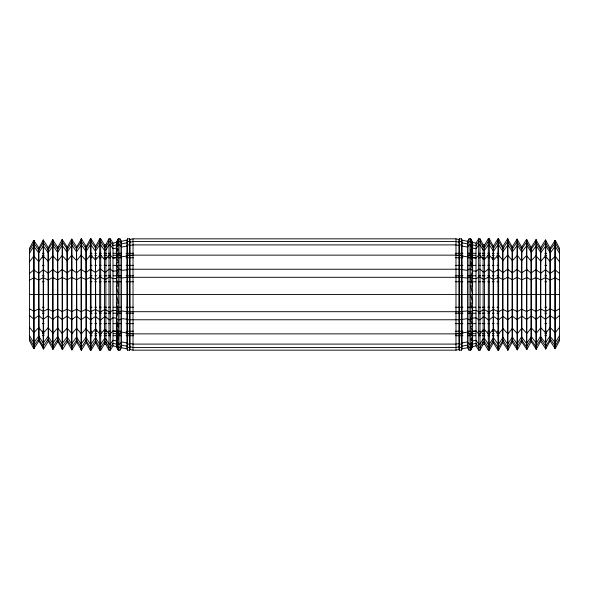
<?xml version="1.0" encoding="UTF-8"?>
<svg xmlns="http://www.w3.org/2000/svg" width="589" height="589" viewBox="0 0 589 589"><rect width="100%" height="100%" fill="white"/><g stroke="black" fill="none" stroke-linecap="round" stroke-linejoin="round"><path stroke-width="0.88" d="M559.55 261.884L555.243 256.208L549.92 261.45L545.421 255.994L540.82 261.251L535.961 255.781L530.998 261.03L526.5 255.574L521.53 260.824L517.4 255.376L512.43 260.625L507.578 255.155L502.969 260.412L498.618 255.14L497.948 255.14L493.508 260.205L489.319 255.14L488.303 255.14L484.519 259.454L483.127 259.241L480.013 255.14L478.658 255.14L476.008 258.166L472.614 257.658L470.707 255.14L469.013 255.14L467.489 256.878L462.107 256.068L461.408 255.14L459.368 255.14L458.971 255.597L455.982 255.14L133.018 255.14L130.029 255.597L129.632 255.14L127.592 255.14L126.893 256.068L121.511 256.878L119.987 255.14L118.293 255.14L116.386 252.35L117.439 248.212M471.561 340.788L472.614 336.65L470.707 333.86L469.013 333.86L467.489 332.122L462.107 332.932L461.408 333.86L459.368 333.86L458.971 333.403L455.982 333.86L133.018 333.86L130.029 333.403L129.632 333.86L127.592 333.86L126.893 332.932L121.511 332.122L119.987 333.86L118.293 333.86L116.386 331.342L112.992 330.834L110.342 333.86L108.987 333.86L105.873 329.759L104.481 329.546L100.697 333.86L99.681 333.86L95.492 328.795L91.052 333.86L90.382 333.86L86.031 328.588L81.422 333.845L76.57 328.375L71.961 333.632L67.109 328.169L62.139 333.418L57.641 327.963L53.039 333.219L48.18 327.749L43.218 332.999L38.719 327.543L33.757 332.792L29.45 327.116M112.992 243.117L112.992 345.883L110.342 350.161L108.987 350.161L105.873 344.359L105.873 244.641L108.987 238.839L110.342 238.839L112.992 243.117L116.386 242.396L118.293 238.839L119.987 238.839L121.511 241.299L121.511 347.701L119.987 350.161L118.293 350.161L116.386 346.604L116.386 242.396L118.293 239.524L116.386 244.943L112.992 245.635L110.342 241.564L108.987 241.564L105.873 247.078L104.481 247.365L100.697 241.564L99.681 241.564L95.852 248.359L91.052 241.564L90.382 241.564L86.031 248.654L81.422 241.586L76.57 248.933L71.6 241.873L67.47 249.206L62.5 242.145L57.641 249.493L52.679 242.44L48.18 249.78L43.218 242.72L38.719 250.06L33.757 242.999L29.45 250.634M476.008 345.883L476.008 243.117L478.658 238.839L480.013 238.839L483.127 244.641L483.127 344.359L480.013 350.161L478.658 350.161L476.008 345.883L472.614 346.604L470.707 350.161L469.013 350.161L467.489 347.701L467.489 241.299L469.013 238.839L470.707 238.839L472.614 242.396L472.614 346.604L470.707 349.476L472.614 344.057L476.008 343.365L478.658 347.436L480.013 347.436L483.127 341.922L484.519 341.635L488.303 347.436L489.319 347.436L493.148 340.641L497.948 347.436L498.618 347.436L502.969 340.346L507.578 347.414L512.43 340.067L517.039 347.135L521.53 339.794L526.5 346.855L530.998 339.514L535.961 346.575L540.82 339.22L545.782 346.28L550.281 338.94L555.243 346.001L559.55 338.366M559.55 250.634L555.243 242.999L549.92 250.045L545.421 242.712L540.82 249.78L535.961 242.425L530.998 249.486L526.5 242.145L521.53 249.206L517.039 241.865L512.43 248.933L507.578 241.586L502.969 248.654L498.618 241.564L497.948 241.564L493.508 248.374L489.319 241.564L488.303 241.564L484.519 247.365L483.127 247.078L480.013 241.564L478.658 241.564L476.008 245.635L472.614 244.943L470.707 241.564L469.013 241.564L467.489 243.905L462.107 242.808L461.408 241.564L459.368 241.564L458.971 242.175L455.982 241.564L133.018 241.564L130.029 242.175L129.632 241.564L127.592 241.564L126.893 242.808L121.511 243.905L119.987 241.564L118.293 241.564L116.386 243.036L118.293 238.839L118.293 350.161L116.386 345.964L117.653 346.943M29.45 338.366L33.757 346.001L38.719 338.94L43.218 346.28L48.18 339.22L53.039 346.575L57.641 339.507L62.139 346.84L67.109 339.787L71.961 347.135L76.57 340.067L81.422 347.414L86.031 340.346L90.382 347.436L91.052 347.436L95.492 340.626L99.681 347.436L100.697 347.436L104.481 341.635L105.873 341.922L108.987 347.436L110.342 347.436L112.992 343.365L116.386 344.057L118.293 347.436L119.987 347.436L121.511 345.095L126.893 346.192L127.592 347.436L129.632 347.436L130.029 346.825L133.018 347.436L455.982 347.436L458.971 346.825L459.368 347.436L461.408 347.436L462.107 346.192L467.489 345.095L469.013 347.436L470.707 347.436L472.614 345.964L470.707 350.161L470.707 238.839L472.614 243.036L471.347 242.057M33.757 240.349L29.45 248.374L29.45 340.626L33.757 348.651L38.719 341.23L38.719 247.77L33.757 240.349L33.757 348.651M39.08 247.763L43.218 240.054L48.18 247.476L48.18 341.524L43.579 348.953L39.08 341.237L38.719 247.77M48.541 247.461L52.679 239.76L57.641 247.181L57.641 341.819L53.039 349.255L48.541 341.539L48.18 247.476M58.002 247.166L62.139 239.465L67.109 246.887L67.109 342.113L62.5 349.549L58.002 341.834L57.641 247.181M67.47 246.872L71.6 239.171L76.57 246.592L76.57 342.408L71.961 349.844L67.47 342.128L67.109 246.887M76.931 246.577L81.422 238.862L86.031 246.29L86.031 342.71L81.422 350.138L76.931 342.423L76.57 246.592M86.392 246.283L90.382 238.839L91.052 238.839L95.492 245.996L95.492 343.004L91.052 350.161L90.382 350.161L86.392 342.717L86.031 246.29M95.852 245.988L99.681 238.839L100.697 238.839L104.481 244.936L104.481 344.064L100.697 350.161L99.681 350.161L95.852 343.012L95.492 245.996M126.893 240.15L127.592 238.839L129.632 238.839L130.029 239.48L130.029 349.52L129.632 350.161L127.592 350.161L126.893 348.85L126.893 240.15L121.511 241.299M461.408 350.161L462.107 348.85L462.107 240.15L461.408 238.839L459.368 238.839L458.971 239.48L458.971 349.52L459.368 350.161L461.408 350.161L461.408 238.839M489.319 350.161L493.148 343.012L493.148 245.988L489.319 238.839L488.303 238.839L484.519 244.936L484.519 344.064L488.303 350.161L489.319 350.161L489.319 238.839M498.618 350.161L502.608 342.717L502.608 246.283L498.618 238.839L497.948 238.839L493.508 245.996L493.508 343.004L497.948 350.161L498.618 350.161L498.618 238.839M507.939 350.131L512.069 342.423L512.069 246.577L507.578 238.862L502.969 246.29L502.969 342.71L507.939 350.131L507.939 238.869M517.4 349.829L521.53 342.128L521.53 246.872L517.039 239.156L512.43 246.592L512.43 342.408L517.4 349.829L517.4 239.171M526.861 349.535L530.998 341.834L530.998 247.166L526.5 239.451L521.891 246.887L521.891 342.113L526.861 349.535L526.861 239.465M536.321 349.24L540.459 341.539L540.459 247.461L535.961 239.745L531.359 247.181L531.359 341.819L536.321 349.24L536.321 239.76M545.782 348.946L549.92 341.237L549.92 247.763L545.421 240.047L540.82 247.476L540.82 341.524L545.782 348.946L545.782 240.054M555.243 348.651L559.55 340.626L559.55 248.374L555.243 240.349L550.281 247.77L550.281 341.23L555.243 348.651L555.243 240.349M116.386 243.036L118.293 239.524M470.707 349.476L472.614 345.964M29.45 253.403L33.757 246.254L38.719 252.865L43.218 245.988L48.18 252.6L53.039 245.716L57.641 252.335L62.139 245.458L67.109 252.077L71.961 245.186L76.57 251.812L81.422 244.928L86.031 251.547L90.382 244.906L91.052 244.906L95.492 251.282L99.681 244.906L100.697 244.906L104.481 250.34L105.873 250.075L108.987 244.906L110.342 244.906L112.992 248.72L116.386 248.072L118.293 249.471L116.386 252.35M559.55 335.597L555.243 342.746L549.92 336.142L545.421 343.019L540.459 336.407L536.321 343.277L531.359 336.665L526.5 343.549L521.53 336.937L517.039 343.814L512.43 337.188L507.578 344.072L502.969 337.453L498.618 344.094L497.948 344.094L493.508 337.718L489.319 344.094L488.303 344.094L484.519 338.66L483.127 338.925L480.013 344.094L478.658 344.094L476.008 340.28L472.614 340.928L470.707 339.529L472.614 336.65M471.347 344.079L472.614 344.057L470.707 347.436L472.614 340.928L470.707 344.094L469.013 344.094L467.489 341.9L462.107 342.931L461.408 344.094L459.368 344.094L458.971 343.527L455.982 344.094L133.018 344.094L130.029 343.527L129.632 344.094L127.592 344.094L126.893 342.931L121.511 341.9L119.987 344.094L118.293 344.094L116.386 336.65L117.336 335.259M471.664 253.741L472.614 252.35L470.707 244.906L469.013 244.906L467.489 247.1L462.107 246.069L461.408 244.906L459.368 244.906L458.971 245.473L455.982 244.906L133.018 244.906L130.029 245.473L129.632 244.906L127.592 244.906L126.893 246.069L121.511 247.1L119.987 244.906L118.293 244.906L116.386 248.072L118.293 241.564L116.386 244.943L117.653 244.921M29.45 261.884L33.757 256.208L38.719 261.457L43.218 256.001L48.18 261.251L52.679 255.795L57.641 261.037L62.139 255.582L67.109 260.831L71.6 255.376L76.57 260.625L81.061 255.162L86.031 260.412L90.382 255.14L91.052 255.14L95.492 260.205L99.681 255.14L100.697 255.14L104.481 259.454L105.873 259.241L108.987 255.14L110.342 255.14L112.992 258.166L116.386 257.658L118.293 255.14M470.707 333.86L472.614 331.342L476.008 330.834L478.658 333.86L480.013 333.86L483.127 329.759L484.519 329.546L488.303 333.86L489.319 333.86L493.508 328.795L497.948 333.86L498.618 333.86L502.969 328.588L507.939 333.838L512.43 328.375L517.4 333.624L521.891 328.169L526.861 333.418L531.359 327.963L536.321 333.205L540.82 327.749L545.782 332.999L550.281 327.543L555.243 332.792L559.55 327.116M29.45 273.561L33.757 269.917L38.719 273.289L43.218 269.784L48.18 273.149L52.679 269.652L57.641 273.016L62.139 269.512L67.109 272.884L71.6 269.379L76.57 272.751L81.061 269.247L86.031 272.611L90.382 269.232L95.492 272.479L99.681 269.232L100.697 269.232L104.481 272L105.873 271.868L108.987 269.232L110.342 269.232L112.992 271.176L116.386 270.844L118.293 269.232L119.987 269.232L121.511 270.344L126.893 269.828L127.592 269.232L459.368 269.232L467.489 270.344L469.013 269.232L470.707 269.232L472.614 270.844L476.008 271.176L478.658 269.232L480.013 269.232L483.127 271.868L484.519 272L488.303 269.232L489.319 269.232L493.508 272.479L498.618 269.232L502.969 272.611L507.578 269.239L512.43 272.751L517.039 269.372L521.53 272.876L526.861 269.512L530.998 273.009L535.961 269.644L540.82 273.149L545.421 269.777L550.281 273.289L555.243 269.917L559.55 273.561M559.55 315.439L555.243 319.083L550.281 315.711L545.421 319.223L540.459 315.851L536.321 319.348L531.359 315.984L526.5 319.488L521.891 316.116L517.039 319.628L512.43 316.249L507.578 319.761L502.969 316.389L498.618 319.768L493.508 316.521L489.319 319.768L488.303 319.768L484.519 317L483.127 317.132L480.013 319.768L478.658 319.768L476.008 317.824L472.614 318.156L470.707 319.768L469.013 319.768L467.489 318.656L459.368 319.768L127.592 319.768L126.893 319.172L121.511 318.656L119.987 319.768L118.293 319.768L116.386 318.156L112.992 317.824L110.342 319.768L108.987 319.768L105.873 317.132L104.481 317L100.697 319.768L99.681 319.768L95.492 316.521L90.382 319.768L86.031 316.389L81.061 319.753L76.57 316.249L71.6 319.621L67.109 316.116L62.139 319.488L57.641 315.984L52.679 319.348L48.18 315.851L43.218 319.216L38.719 315.711L33.757 319.083L29.45 315.439M117.653 339.993L116.386 340.928L112.992 340.28L110.342 344.094L108.987 344.094L105.873 338.925L104.481 338.66L100.697 344.094L99.681 344.094L95.492 337.718L91.052 344.094L90.382 344.094L86.031 337.453L81.061 344.064L76.57 337.188L71.6 343.799L67.109 336.923L62.139 343.542L57.641 336.665L52.679 343.277L48.18 336.4L43.218 343.012L38.719 336.135L33.757 342.746L29.45 335.597M471.347 249.007L472.614 248.072L476.008 248.72L478.658 244.906L480.013 244.906L483.127 250.075L484.519 250.34L488.303 244.906L489.319 244.906L493.508 251.282L497.948 244.906L498.618 244.906L502.969 251.547L507.939 244.936L512.43 251.812L517.4 245.201L521.891 252.077L526.861 245.458L531.359 252.335L536.321 245.723L540.82 252.6L545.782 245.988L550.281 252.865L555.243 246.254L559.55 253.403M29.45 280.246L33.757 277.765L38.719 280.062L43.218 277.677L48.18 279.966L52.679 277.581L57.641 279.878L62.139 277.493L67.109 279.782L71.6 277.404L76.57 279.694L81.061 277.309L86.031 279.606L90.382 277.301L95.492 279.51L99.681 277.301L100.697 277.301L104.481 279.186L105.873 279.09L108.987 277.301L110.342 277.301L112.992 278.619L116.386 278.398L118.293 277.301L119.987 277.301L121.511 278.06L127.592 277.301L459.368 277.301L467.489 278.06L469.013 277.301L470.707 277.301L472.614 278.398L476.008 278.619L478.658 277.301L480.013 277.301L483.127 279.09L484.519 279.186L488.303 277.301L489.319 277.301L493.508 279.51L498.618 277.301L502.969 279.606L507.578 277.309L512.43 279.694L517.039 277.397L521.891 279.782L526.861 277.493L530.998 279.871L535.961 277.581L540.82 279.966L545.421 277.669L550.281 280.062L555.243 277.765L559.55 280.246M559.55 308.754L555.243 311.235L550.281 308.938L545.421 311.331L540.82 309.034L535.961 311.419L531.359 309.122L526.5 311.507L521.53 309.218L517.4 311.596L512.43 309.306L507.578 311.691L502.969 309.394L498.618 311.699L493.508 309.49L489.319 311.699L488.303 311.699L484.519 309.814L483.127 309.91L480.013 311.699L478.658 311.699L476.008 310.381L472.614 310.602L470.707 311.699L469.013 311.699L467.489 310.94L459.368 311.699L127.592 311.699L121.511 310.94L119.987 311.699L118.293 311.699L116.386 310.602L112.992 310.381L110.342 311.699L108.987 311.699L105.873 309.91L104.481 309.814L100.697 311.699L99.681 311.699L95.492 309.49L90.382 311.699L86.031 309.394L81.061 311.691L76.57 309.306L71.6 311.596L67.109 309.218L62.139 311.507L57.641 309.122L52.679 311.419L48.18 309.034L43.218 311.323L38.719 308.938L33.757 311.235L29.45 308.754M104.481 244.936L105.873 244.641M130.029 239.48L133.018 238.839L455.982 238.839L458.971 239.48M130.029 349.52L133.018 350.161L455.982 350.161L458.971 349.52M462.107 348.85L467.489 347.701M483.127 344.359L484.519 344.064M42.334 253.285L44.175 253.285M90.191 253.285L92.031 253.285M94.792 253.285L96.633 253.285M99.394 253.285L101.234 253.285M103.995 253.285L106.756 253.285M108.597 253.285L110.438 253.285M113.198 253.285L121.481 253.285M126.083 253.285L133.445 253.285M455.555 253.285L462.917 253.285M467.519 253.285L475.802 253.285M478.562 253.285L480.403 253.285M482.244 253.285L485.005 253.285M487.766 253.285L489.606 253.285M492.367 253.285L494.208 253.285M496.969 253.285L498.809 253.285M544.825 253.285L546.666 253.285M42.334 255.302L44.175 255.302M90.191 255.302L92.031 255.302M94.792 255.302L96.633 255.302M99.394 255.302L101.234 255.302M103.995 255.302L106.756 255.302M108.597 255.302L110.438 255.302M113.198 255.302L121.481 255.302M126.083 255.302L133.445 255.302M455.555 255.302L462.917 255.302M467.519 255.302L475.802 255.302M478.562 255.302L480.403 255.302M482.244 255.302L485.005 255.302M487.766 255.302L489.606 255.302M492.367 255.302L494.208 255.302M496.969 255.302L498.809 255.302M544.825 255.302L546.666 255.302M42.334 257.776L44.175 257.776M90.191 257.776L92.031 257.776M94.792 257.776L96.633 257.776M99.394 257.776L101.234 257.776M103.995 257.776L106.756 257.776M108.597 257.776L110.438 257.776M113.198 257.776L121.481 257.776M126.083 257.776L133.445 257.776M455.555 257.776L462.917 257.776M467.519 257.776L475.802 257.776M478.562 257.776L480.403 257.776M482.244 257.776L485.005 257.776M487.766 257.776L489.606 257.776M492.367 257.776L494.208 257.776M496.969 257.776L498.809 257.776M544.825 257.776L546.666 257.776M42.334 265.359L44.175 265.359M90.191 265.359L92.031 265.359M94.792 265.359L96.633 265.359M99.394 265.359L101.234 265.359M103.995 265.359L106.756 265.359M108.597 265.359L110.438 265.359M113.198 265.359L121.481 265.359M126.083 265.359L133.445 265.359M455.555 265.359L462.917 265.359M467.519 265.359L475.802 265.359M478.562 265.359L480.403 265.359M482.244 265.359L485.005 265.359M487.766 265.359L489.606 265.359M492.367 265.359L494.208 265.359M496.969 265.359L498.809 265.359M544.825 265.359L546.666 265.359M42.334 275.792L44.175 275.792M90.191 275.792L92.031 275.792M94.792 275.792L96.633 275.792M99.394 275.792L101.234 275.792M103.995 275.792L106.756 275.792M108.597 275.792L110.438 275.792M113.198 275.792L121.481 275.792M126.083 275.792L133.445 275.792M455.555 275.792L462.917 275.792M467.519 275.792L475.802 275.792M478.562 275.792L480.403 275.792M482.244 275.792L485.005 275.792M487.766 275.792L489.606 275.792M492.367 275.792L494.208 275.792M496.969 275.792L498.809 275.792M544.825 275.792L546.666 275.792M42.334 281.763L44.175 281.763M90.191 281.763L92.031 281.763M94.792 281.763L96.633 281.763M99.394 281.763L101.234 281.763M103.995 281.763L106.756 281.763M108.597 281.763L110.438 281.763M113.198 281.763L121.481 281.763M126.083 281.763L133.445 281.763M455.555 281.763L462.917 281.763M467.519 281.763L475.802 281.763M478.562 281.763L480.403 281.763M482.244 281.763L485.005 281.763M487.766 281.763L489.606 281.763M492.367 281.763L494.208 281.763M496.969 281.763L498.809 281.763M544.825 281.763L546.666 281.763M29.45 294.5L559.55 294.5M42.334 307.237L44.175 307.237M90.191 307.237L92.031 307.237M94.792 307.237L96.633 307.237M99.394 307.237L101.234 307.237M103.995 307.237L106.756 307.237M108.597 307.237L110.438 307.237M113.198 307.237L121.481 307.237M126.083 307.237L133.445 307.237M455.555 307.237L462.917 307.237M467.519 307.237L475.802 307.237M478.562 307.237L480.403 307.237M482.244 307.237L485.005 307.237M487.766 307.237L489.606 307.237M492.367 307.237L494.208 307.237M496.969 307.237L498.809 307.237M544.825 307.237L546.666 307.237M42.334 313.208L44.175 313.208M90.191 313.208L92.031 313.208M94.792 313.208L96.633 313.208M99.394 313.208L101.234 313.208M103.995 313.208L106.756 313.208M108.597 313.208L110.438 313.208M113.198 313.208L121.481 313.208M126.083 313.208L133.445 313.208M455.555 313.208L462.917 313.208M467.519 313.208L475.802 313.208M478.562 313.208L480.403 313.208M482.244 313.208L485.005 313.208M487.766 313.208L489.606 313.208M492.367 313.208L494.208 313.208M496.969 313.208L498.809 313.208M544.825 313.208L546.666 313.208M42.334 323.641L44.175 323.641M90.191 323.641L92.031 323.641M94.792 323.641L96.633 323.641M99.394 323.641L101.234 323.641M103.995 323.641L106.756 323.641M108.597 323.641L110.438 323.641M113.198 323.641L121.481 323.641M126.083 323.641L133.445 323.641M455.555 323.641L462.917 323.641M467.519 323.641L475.802 323.641M478.562 323.641L480.403 323.641M482.244 323.641L485.005 323.641M487.766 323.641L489.606 323.641M492.367 323.641L494.208 323.641M496.969 323.641L498.809 323.641M544.825 323.641L546.666 323.641M42.334 331.224L44.175 331.224M90.191 331.224L92.031 331.224M94.792 331.224L96.633 331.224M99.394 331.224L101.234 331.224M103.995 331.224L106.756 331.224M108.597 331.224L110.438 331.224M113.198 331.224L121.481 331.224M126.083 331.224L133.445 331.224M455.555 331.224L462.917 331.224M467.519 331.224L475.802 331.224M478.562 331.224L480.403 331.224M482.244 331.224L485.005 331.224M487.766 331.224L489.606 331.224M492.367 331.224L494.208 331.224M496.969 331.224L498.809 331.224M544.825 331.224L546.666 331.224M42.334 333.698L44.175 333.698M90.191 333.698L92.031 333.698M94.792 333.698L96.633 333.698M99.394 333.698L101.234 333.698M103.995 333.698L106.756 333.698M108.597 333.698L110.438 333.698M113.198 333.698L121.481 333.698M126.083 333.698L133.445 333.698M455.555 333.698L462.917 333.698M467.519 333.698L475.802 333.698M478.562 333.698L480.403 333.698M482.244 333.698L485.005 333.698M487.766 333.698L489.606 333.698M492.367 333.698L494.208 333.698M496.969 333.698L498.809 333.698M544.825 333.698L546.666 333.698M42.334 335.715L44.175 335.715M90.191 335.715L92.031 335.715M94.792 335.715L96.633 335.715M99.394 335.715L101.234 335.715M103.995 335.715L106.756 335.715M108.597 335.715L110.438 335.715M113.198 335.715L121.481 335.715M126.083 335.715L133.445 335.715M455.555 335.715L462.917 335.715M467.519 335.715L475.802 335.715M478.562 335.715L480.403 335.715M482.244 335.715L485.005 335.715M487.766 335.715L489.606 335.715M492.367 335.715L494.208 335.715M496.969 335.715L498.809 335.715M544.825 335.715L546.666 335.715M462.107 240.15L467.489 241.299M476.008 243.117L472.614 242.396L470.707 239.524L472.614 244.943L470.707 244.906L472.614 248.072L471.664 244.818M483.127 244.641L484.519 244.936M104.481 344.064L105.873 344.359M112.992 345.883L116.386 346.604L118.293 349.476L116.386 344.057L118.293 344.094L116.386 340.928L117.336 344.182M121.511 347.701L126.893 348.85M472.614 252.35L470.707 249.471L472.614 257.658M116.386 336.65L118.293 339.529L116.386 331.342M470.707 239.524L472.614 243.036M116.386 345.964L118.293 349.476M472.614 331.342L470.707 327.219L472.614 325.128L470.707 319.768L472.614 310.602L470.707 303.21L472.614 302.65L470.707 294.5M116.386 257.658L118.293 261.781L116.386 263.872L118.293 269.232L116.386 278.398L118.293 285.79L116.386 286.35L118.293 294.5M472.614 294.5L470.707 285.79L472.614 286.35L470.707 277.301L472.614 270.844L470.707 261.781L472.614 263.872L470.707 255.14M116.386 294.5L118.293 303.21L116.386 302.65L118.293 311.699L116.386 318.156L118.293 327.219L116.386 325.128L118.293 333.86M554.882 240.341L554.882 348.659M545.421 240.047L545.421 348.953M535.961 239.745L535.961 349.255M526.5 239.451L526.5 349.549M517.039 239.156L517.039 349.844M507.578 238.862L507.578 350.138M497.948 238.839L497.948 350.161M488.303 238.839L488.303 350.161M480.013 238.839L480.013 350.161M478.658 238.839L478.658 350.161M469.013 238.839L469.013 350.161M459.368 238.839L459.368 350.161M455.982 238.839L455.982 350.161M133.018 238.839L133.018 350.161M129.632 238.839L129.632 350.161M127.592 238.839L127.592 350.161M119.987 238.839L119.987 350.161M110.342 238.839L110.342 350.161M108.987 238.839L108.987 350.161M100.697 238.839L100.697 350.161M99.681 238.839L99.681 350.161M91.052 238.839L91.052 350.161M90.382 238.839L90.382 350.161M81.422 238.862L81.422 350.138M81.061 238.869L81.061 350.131M71.961 239.156L71.961 349.844M71.6 239.171L71.6 349.829M62.5 239.451L62.5 349.549M62.139 239.465L62.139 349.535M53.039 239.745L53.039 349.255M52.679 239.76L52.679 349.24M43.579 240.047L43.579 348.953M43.218 240.054L43.218 348.946M34.118 240.341L34.118 348.659"/></g></svg>
